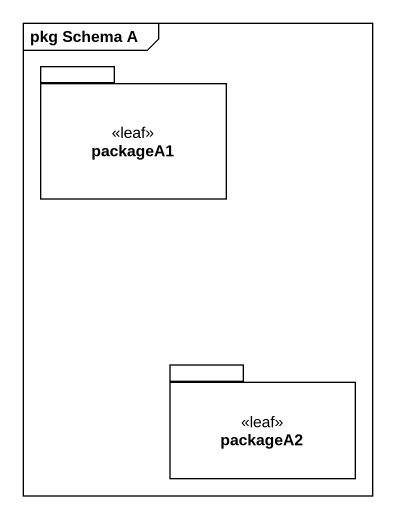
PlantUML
@startuml
mainframe pkg Schema A
package packageA1 <<leaf>> {
}
package packageA2 <<leaf>> {
}
@enduml
